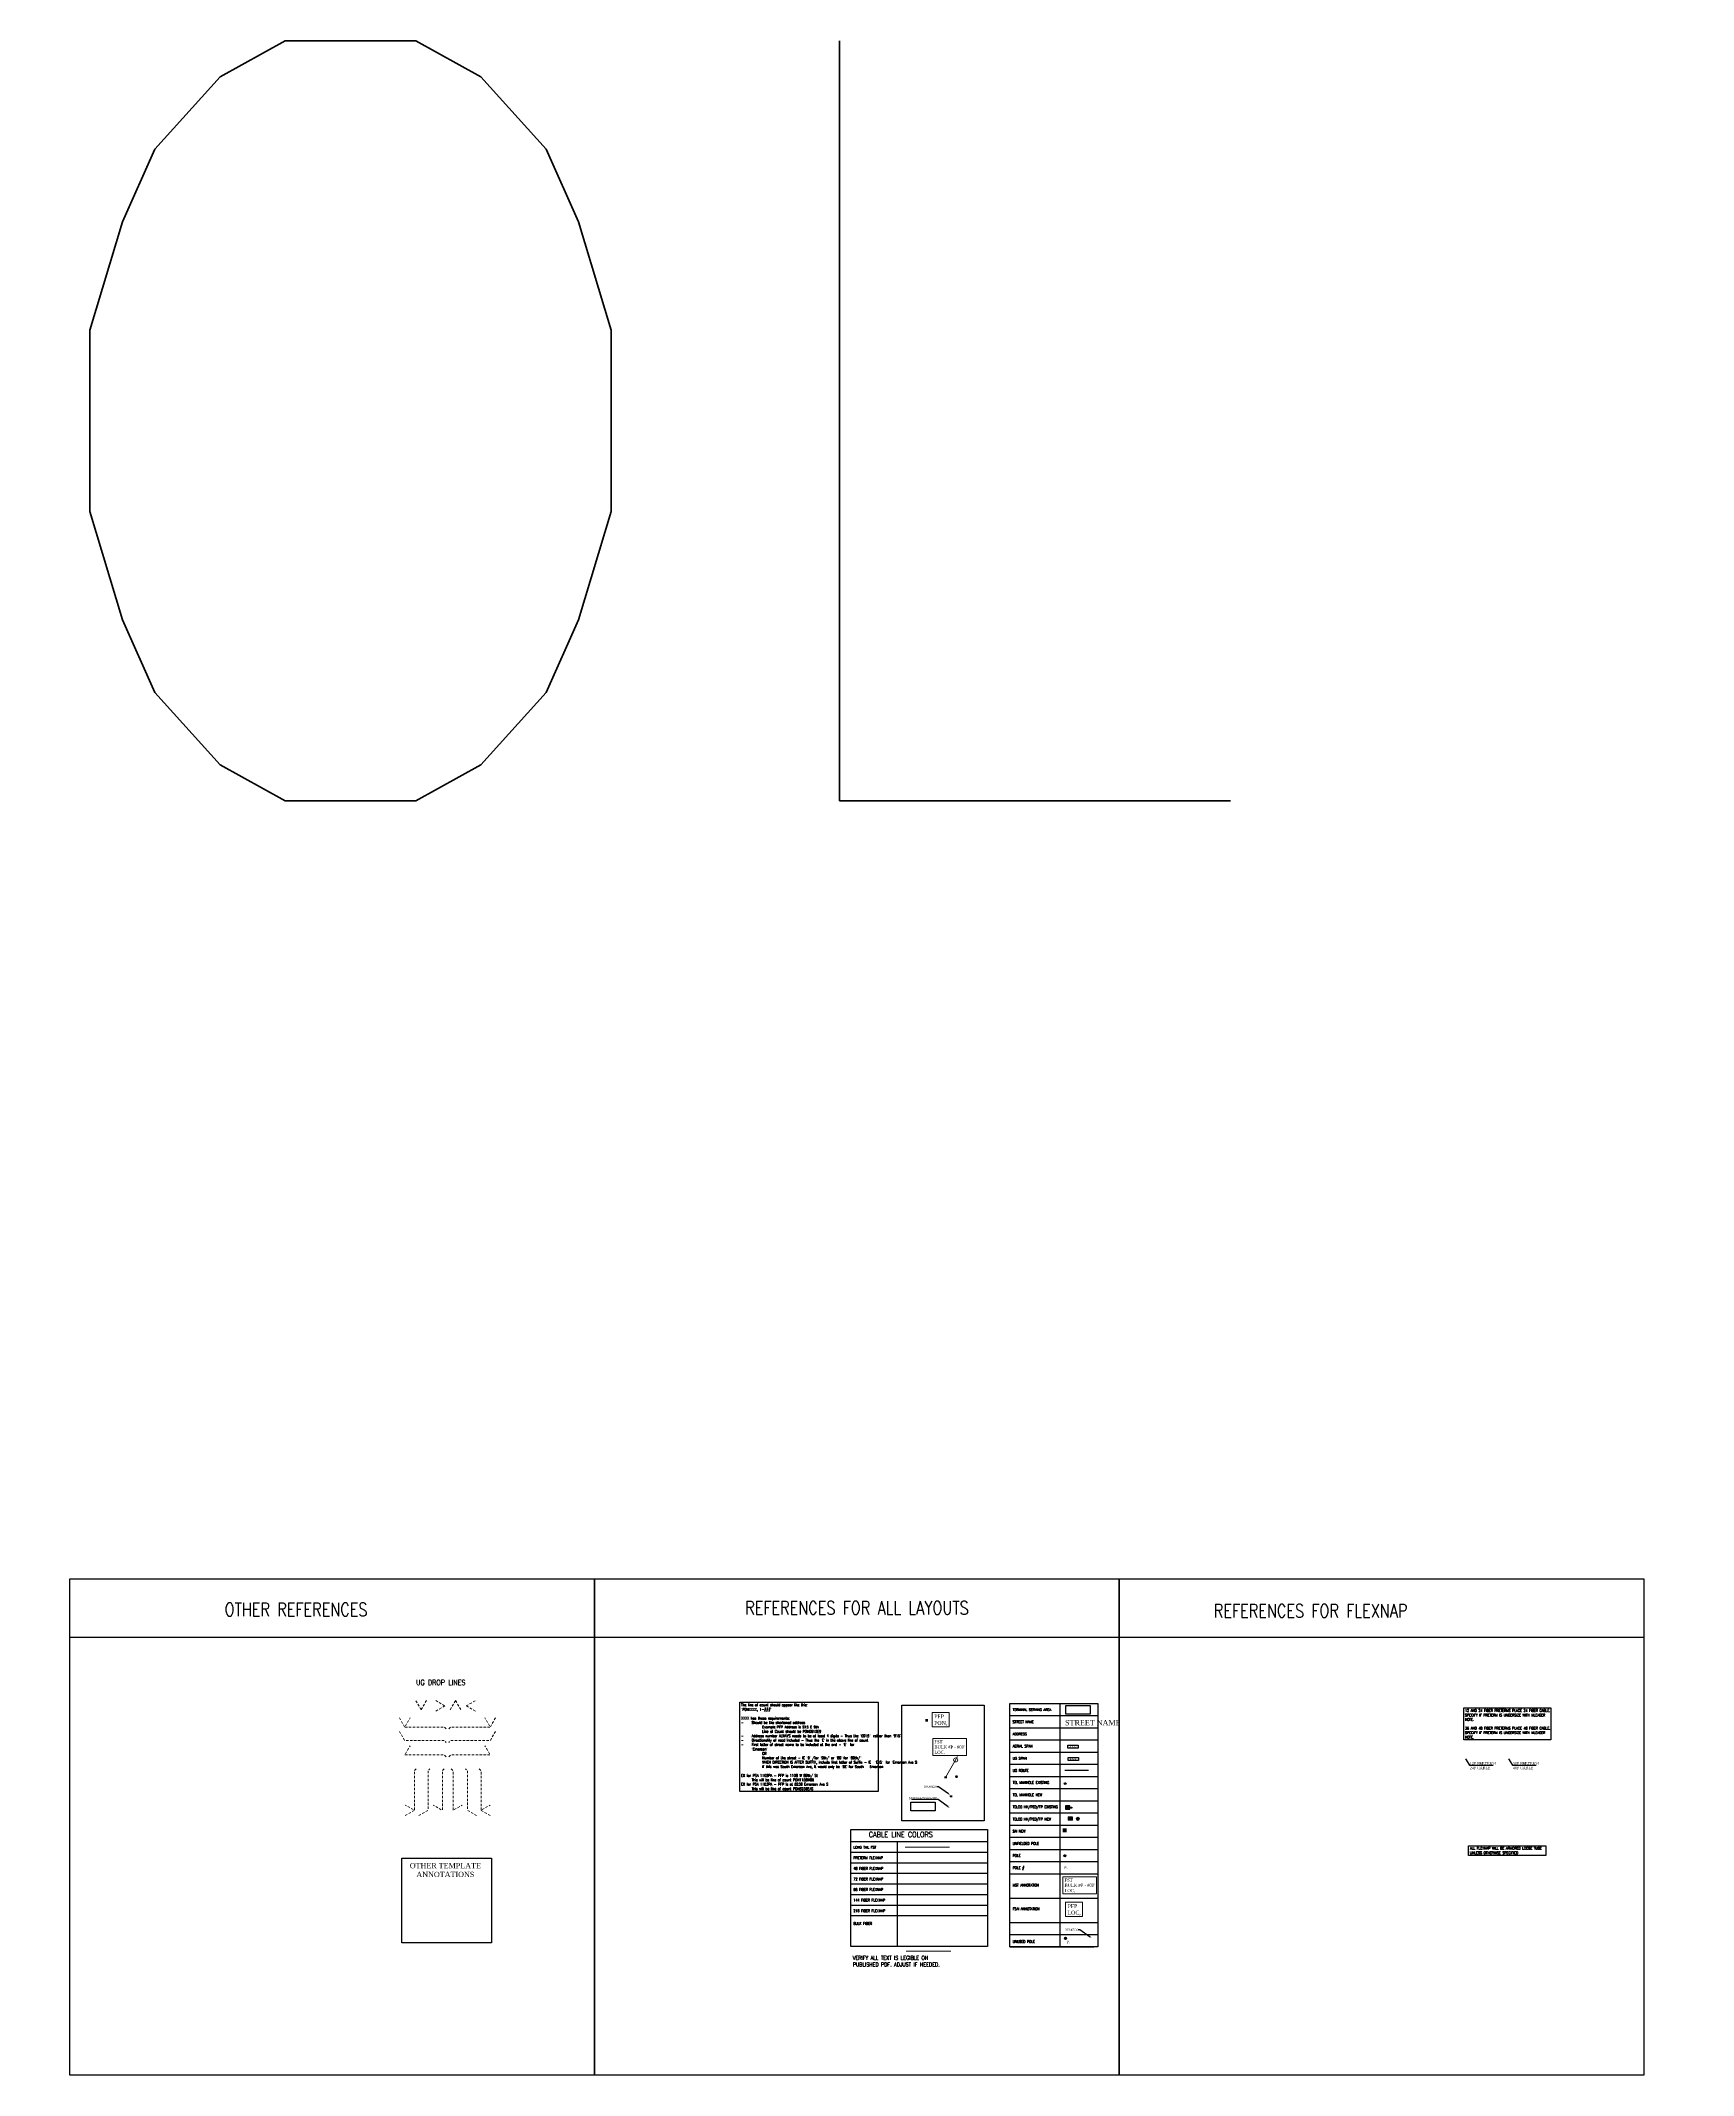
# Model space of a CAD drawing. Header units: feet. Extents: x 865220 to 2774701, y -2240498 to 961524.
# Drawn here: x 2764992 to 2768116, y 942046 to 945893 of the extents above; entities that cross this region are included whole.
import ezdxf
from ezdxf import colors
from ezdxf.entities.mleader import LeaderData, LeaderLine
from ezdxf.enums import TextEntityAlignment as Align
from ezdxf.lldxf.tags import DXFTag
from ezdxf.math import Vec2, Vec3

# ---------------------------------------------------------------- set-up
doc = ezdxf.new("R2010")
doc.units = ezdxf.units.FT
doc.header["$LTSCALE"] = 0.015
doc.header["$MEASUREMENT"] = 0
doc.set_wipeout_variables(frame=1)
doc.linetypes.add('DASHED', pattern=[5, 3, -2])
for name, color, linetype, lineweight in [('DETAIL', 7, 'Continuous', 5), ('DROP BURIED', 7, 'DASHED', 5), ('F1', 112, 'F1', 5), ('PROP_TEL', 6, 'Continuous', 5), ('RUNNING LINE (UNDERGROUND)', 10, 'Continuous', 40), ('TAIL', 1, 'MST', 5), ('TERMINALS', 7, 'Continuous', 5), ('WORK BOUNDARY', 110, 'Continuous', 40)]:
    doc.layers.add(name, color=color, linetype=linetype, lineweight=lineweight)
for name, color, linetype in [('FOOTAGE', 7, 'Continuous'), ('NOTES', 7, 'Continuous'), ('pole', 30, 'Continuous'), ('STREET NAME', 7, 'Continuous'), ('TELEPHONE STRUCT-EX', 30, 'Continuous'), ('TELEPHONE STRUCT-PROP', 6, 'Continuous'), ('TERMINAL SERVING AREAS', 1, 'Continuous'), ('UNDERGROUND', 6, 'UNDERGROUND'), ('UNUSED POLES', 255, 'Continuous')]:
    doc.layers.add(name, color=color, linetype=linetype)
doc.layers.add('TEMPLATE REFERENCE', color=2, linetype='Continuous', plot=False)
doc.styles.add('Dimensions 100', font='arial.ttf')
doc.styles.add('Line', font='txt.shx', dxfattribs={"height": 3})
doc.styles.add('LINETXT', font='txt.shx', dxfattribs={"height": 0.07})
doc.styles.add('RS332', font='romans.shx', dxfattribs={"width": 0.8})
doc.styles.add('SIMPLEX', font='times.ttf', dxfattribs={"width": 0.8})
doc.styles.get("Standard").update_dxf_attribs({"font": 'times.ttf'})
doc.styles.add('Utilities', font='arial.ttf', dxfattribs={"height": 2.5})
tags = doc.linetypes.add('F1', pattern='A,15,-5,["F1",Line,S=1.5,R=0,X=0,Y=-1.5],-12', length=32).pattern_tags.tags
tags[6] = DXFTag(74, 10)
tags = doc.linetypes.add('MST', pattern='A,5,-5,5,-5,["TAIL",Line,S=1.5,R=0,X=0,Y=-1.5],-20', length=40).pattern_tags.tags
tags[10] = DXFTag(74, 10)
doc.linetypes.add('UNDERGROUND', pattern='A,2.25,-0.25,["UG",LINETXT,S=2,R=0,X=0,Y=-0.1],-0.55', length=3.05)

# ---------------------------------------------------------------- blocks, each defined once
blk = doc.blocks.new('TERMINAL')
at = {"lineweight": 5, "ltscale": 0.5, "flags": 128}
blk.add_lwpolyline([(-0.1, -0.6), (-0.1, 44.8)], dxfattribs=at)
at = {"lineweight": 5, "ltscale": 0.5}
blk.add_circle((-0.1, 37.6), 3.83, dxfattribs=at)
blk = doc.blocks.new('TELPED')
at = {"linetype": 'Continuous', "flags": 128}
blk.add_lwpolyline([(0.28, 0.28), (0.28, -0.28), (-0.28, -0.28), (-0.28, 0.28)], close=True, dxfattribs=at)
blk = doc.blocks.new('TELEPHONE PEDESTAL')
at = {"layer": 'TELEPHONE STRUCT-EX'}
for p, q in [((-1.1, 1.1), (1.1, -1.1)), ((1.1, 1.1), (-1.1, -1.1))]:
    blk.add_line(p, q, dxfattribs=at)
at = {"layer": 'TELEPHONE STRUCT-EX', "xscale": 4, "yscale": 4, "zscale": 4}
blk.add_blockref('TELPED', (0, 0), dxfattribs=at)
blk = doc.blocks.new('TELEPHONE MANHOLE')
at = {"layer": 'TELEPHONE STRUCT-EX'}
blk.add_circle((0, 0), 1.76, dxfattribs=at)
at = {"layer": 'TELEPHONE STRUCT-EX', "style": 'SIMPLEX'}
blk.add_text('T', height=2, dxfattribs=at).set_placement((0, 0), align=Align.MIDDLE_CENTER)
blk = doc.blocks.new('EX HH')
at = {"ltscale": 40, "true_color": 0xffffff}
h = blk.add_hatch(color=7, dxfattribs=at)
h.dxf.hatch_style = 1
h.paths.add_polyline_path([(-0.061, -0.031, 0.414214), (-0.046, -0.046), (0.046, -0.046, 0.414214), (0.061, -0.031), (0.061, 0.031, 0.414214), (0.046, 0.046), (-0.046, 0.046, 0.414214), (-0.061, 0.031)])
at = {"color": 30, "const_width": 0.005, "flags": 128}
blk.add_lwpolyline([(-0.061, 0.031), (-0.061, -0.031, 0.414214), (-0.046, -0.046), (0.046, -0.046, 0.414214), (0.061, -0.031), (0.061, 0.031, 0.414214), (0.046, 0.046), (-0.046, 0.046, 0.414214)], format="xyb", close=True, dxfattribs=at)
at = {"layer": 'RUNNING LINE (UNDERGROUND)', "color": 7, "lineweight": -3, "flags": 128}
blk.add_lwpolyline([(-0.054, 0.031), (-0.054, -0.031, 0.414214), (-0.046, -0.038), (0.046, -0.038, 0.414214), (0.054, -0.031), (0.054, 0.031, 0.414214), (0.046, 0.038), (-0.046, 0.038, 0.414214)], format="xyb", close=True, dxfattribs=at)
at = {"layer": 'TELEPHONE STRUCT-PROP', "color": 30, "style": 'Utilities'}
blk.add_text('HH', height=0.05, dxfattribs=at).set_placement((0, 0), align=Align.MIDDLE_CENTER)
blk = doc.blocks.new('PFP')
at = {"color": 6}
blk.add_wipeout([(-0.12, 0.12), (0.12, 0.12), (0.12, -0.12), (-0.12, -0.12)], dxfattribs=at)
at = {"ltscale": 40, "true_color": 0xffffff}
h = blk.add_hatch(color=7, dxfattribs=at)
h.dxf.hatch_style = 1
h.paths.add_polyline_path([(-0.12, -0.12), (0.12, -0.12), (0.12, 0.12), (-0.12, 0.12)])
at = {"layer": 'RUNNING LINE (UNDERGROUND)', "color": 6, "lineweight": 0, "const_width": 0.0181, "flags": 128}
blk.add_lwpolyline([(-0.12, 0.12), (0.12, 0.12), (0.12, -0.12), (-0.12, -0.12)], close=True, dxfattribs=at)
at = {"layer": 'RUNNING LINE (UNDERGROUND)', "color": 18, "lineweight": 0, "true_color": 0x000000, "const_width": 0.0181, "flags": 128}
for points in [[(-0.08, -0.08), (0.08, 0.08)], [(-0.08, 0.08), (0.08, -0.08)]]:
    blk.add_lwpolyline(points, dxfattribs=at)
blk = doc.blocks.new('NEW HH')
at = {"ltscale": 40, "true_color": 0xffffff}
h = blk.add_hatch(color=7, dxfattribs=at)
h.dxf.hatch_style = 1
h.paths.add_polyline_path([(-0.061, -0.031, 0.414214), (-0.046, -0.046), (0.046, -0.046, 0.414214), (0.061, -0.031), (0.061, 0.031, 0.414214), (0.046, 0.046), (-0.046, 0.046, 0.414214), (-0.061, 0.031)])
at = {"layer": 'RUNNING LINE (UNDERGROUND)', "color": 6, "lineweight": 0, "const_width": 0.005, "flags": 128}
blk.add_lwpolyline([(-0.061, 0.031), (-0.061, -0.031, 0.414214), (-0.046, -0.046), (0.046, -0.046, 0.414214), (0.061, -0.031), (0.061, 0.031, 0.414214), (0.046, 0.046), (-0.046, 0.046, 0.414214)], format="xyb", close=True, dxfattribs=at)
at = {"layer": 'TELEPHONE STRUCT-PROP', "color": 18, "true_color": 0x000000, "style": 'Utilities'}
blk.add_text('HH', height=0.05, dxfattribs=at).set_placement((0, 0), align=Align.MIDDLE_CENTER)
blk = doc.blocks.new('Proposed FlowerPot')
at = {"lineweight": 5, "ltscale": 100, "true_color": 0xffffff}
h = blk.add_hatch(color=7, dxfattribs=at)
h.dxf.hatch_style = 1
h.paths.add_polyline_path([(-0.06, 0, 0.414214), (0, -0.06, 0.414214), (0.06, 0, 0.414214), (0, 0.06, 0.414214)])
at = {"lineweight": 5, "ltscale": 100}
blk.add_circle((0, 0), 0.0604, dxfattribs=at)
at = {"layer": 'RUNNING LINE (UNDERGROUND)', "color": 6, "lineweight": 5, "const_width": 0.00907, "flags": 128}
blk.add_lwpolyline([(-0.06, 0, -0.414214), (0, 0.06, -0.414214), (0.06, 0, -0.414214), (0, -0.06, -0.414214), (-0.06, 0)], format="xyb", dxfattribs=at)
at = {"color": 18, "linetype": 'ByBlock', "lineweight": 5, "ltscale": 100, "true_color": 0x000000, "style": 'Dimensions 100'}
blk.add_text('F', height=0.0744, dxfattribs=at).set_placement((-0.029, -0.037))
blk = doc.blocks.new('JOINT USE POLE')
at = {"layer": 'TELEPHONE STRUCT-EX', "color": 0}
for p, q in [((1.4, 1.4), (-1.4, -1.4)), ((-1.4, 1.4), (1.4, -1.4))]:
    blk.add_line(p, q, dxfattribs=at)
blk.add_circle((0, 0), 2, dxfattribs=at)

msp = doc.modelspace()

# ---------------------------------------------------------------- linework, layer by layer
at = {"layer": 'DROP BURIED', "ltscale": 100}
for points in [[(2765721.4, 942754.5), (2765711.4, 942737.2), (2765701.4, 942754.5)], [(2765738.9, 942754.5), (2765756.2, 942744.5), (2765738.9, 942734.5)], [(2765766.4, 942737.2), (2765776.4, 942754.5), (2765786.4, 942737.2)], [(2765813.9, 942734.5), (2765796.6, 942744.5), (2765813.9, 942754.5)]]:
    msp.add_lwpolyline(points, dxfattribs=at)
at = {"layer": 'DROP BURIED', "ltscale": 100, "flags": 128}
for points in [[(2765670.4, 942721.7), (2765680.4, 942704.4), (2765690.4, 942721.7)], [(2765670.4, 942696.1), (2765680.4, 942678.8), (2765755.4, 942678.8), (2765758.9, 942675.2)], [(2765758.9, 942700.9), (2765755.4, 942704.4), (2765680.4, 942704.4)], [(2765763.5, 942700.9), (2765767, 942704.4), (2765842, 942704.4)], [(2765852, 942696.1), (2765842, 942678.8), (2765767, 942678.8), (2765763.5, 942675.2)], [(2765852, 942721.7), (2765842, 942704.4), (2765832, 942721.7)], [(2765758.9, 942648.1), (2765755.4, 942651.6), (2765680.4, 942651.6), (2765690.4, 942668.9)], [(2765763.5, 942648.1), (2765767, 942651.6), (2765842, 942651.6), (2765832, 942668.9)], [(2765702.3, 942625.6), (2765698.7, 942622), (2765698.7, 942547)], [(2765707.1, 942537), (2765724.4, 942547), (2765724.4, 942622), (2765727.9, 942625.6)], [(2765755.1, 942625.6), (2765751.5, 942622), (2765751.5, 942547), (2765734.2, 942557)], [(2765768.3, 942625.6), (2765771.8, 942622), (2765771.8, 942547), (2765789.2, 942557)], [(2765816.3, 942537), (2765799, 942547), (2765799, 942622), (2765795.5, 942625.6)], [(2765821.1, 942625.6), (2765824.6, 942622), (2765824.6, 942547)], [(2765681.4, 942537), (2765698.7, 942547), (2765681.4, 942557)], [(2765841.9, 942537), (2765824.6, 942547), (2765841.9, 942557)]]:
    msp.add_lwpolyline(points, dxfattribs=at)
at = {"layer": 'F1', "ltscale": 50, "flags": 128}
msp.add_lwpolyline([(2766628.5, 942280.5), (2766712.7, 942280.5)], dxfattribs=at)
at = {"layer": 'TAIL', "ltscale": 50, "flags": 128}
msp.add_lwpolyline([(2766626.2, 942477.1), (2766710.5, 942477.1)], dxfattribs=at)
at = {"layer": 'TEMPLATE REFERENCE'}
msp.add_line((2765047.2, 942874.4), (2768022.8, 942874.4), dxfattribs=at)
at = {"layer": 'TEMPLATE REFERENCE', "ltscale": 1.5}
for p, q in [((2766918.9, 942749.1), (2766918.9, 942289.1)), ((2766824.4, 942726.1), (2766990.8, 942726.1)), ((2766824.4, 942703.1), (2766990.8, 942703.1)), ((2766824.4, 942680.1), (2766990.8, 942680.1)), ((2766824.4, 942657.1), (2766990.8, 942657.1)), ((2766824.4, 942634.1), (2766990.8, 942634.1)), ((2766824.4, 942611.1), (2766990.8, 942611.1)), ((2766824.4, 942588.1), (2766990.8, 942588.1)), ((2766824.4, 942565.1), (2766990.8, 942565.1)), ((2766824.4, 942542.1), (2766990.8, 942542.1)), ((2766824.4, 942519.1), (2766990.8, 942519.1)), ((2766523.7, 942487.9), (2766782, 942487.9)), ((2766523.7, 942467.9), (2766782, 942467.9)), ((2766611.5, 942487.9), (2766611.5, 942289.7)), ((2766824.4, 942496.1), (2766990.8, 942496.1)), ((2766824.4, 942473.1), (2766990.8, 942473.1)), ((2766523.7, 942447.9), (2766782, 942447.9)), ((2766523.7, 942427.9), (2766782, 942427.9)), ((2766824.4, 942450.1), (2766990.8, 942450.1)), ((2766824.4, 942427.1), (2766990.8, 942427.1)), ((2766523.7, 942407.9), (2766782, 942407.9)), ((2766523.7, 942387.9), (2766782, 942387.9)), ((2766523.7, 942367.9), (2766782, 942367.9)), ((2766523.7, 942347.9), (2766782, 942347.9)), ((2766824.4, 942381.1), (2766990.8, 942381.1)), ((2766824.4, 942335.1), (2766990.8, 942335.1)), ((2766824.4, 942312.1), (2766990.8, 942312.1)), ((2766824.4, 942289.1), (2766983, 942289.1))]:
    msp.add_line(p, q, dxfattribs=at)
at = {"layer": 'TEMPLATE REFERENCE'}
for points in [[(2765047.2, 942984.6), (2766039, 942984.6), (2766039, 942045.9), (2765047.2, 942045.9)], [(2766039, 942984.6), (2767030.9, 942984.6), (2767030.9, 942045.9), (2766039, 942045.9)]]:
    msp.add_lwpolyline(points, close=True, dxfattribs=at)
at = {"layer": 'TEMPLATE REFERENCE', "ltscale": 1.5}
for points in [[(2766824.4, 942749.1), (2766990.8, 942749.1), (2766990.8, 942289.1), (2766824.4, 942289.1)], [(2766523.7, 942510.8), (2766782, 942510.8), (2766782, 942289.7), (2766523.7, 942289.7)], [(2765675, 942456.4), (2765844.5, 942456.4), (2765844.5, 942296.3), (2765675, 942296.3)]]:
    msp.add_lwpolyline(points, close=True, dxfattribs=at)
at = {"layer": 'TERMINAL SERVING AREAS', "ltscale": 1.5, "flags": 128}
for points in [[(2766929.9, 942729.1), (2766929.9, 942745.5), (2766976, 942745.5), (2766976, 942729.1)], [(2766637, 942545.9), (2766637, 942562.2), (2766683.1, 942562.2), (2766683.1, 942545.9)]]:
    msp.add_lwpolyline(points, close=True, dxfattribs=at)
at = {"layer": 'UNDERGROUND', "color": 6, "ltscale": 1.5, "flags": 128}
msp.add_lwpolyline([(2766928.4, 942623), (2766972.9, 942623)], dxfattribs=at)

# ---------------------------------------------------------------- block references
at = {"layer": 'pole'}
msp.add_blockref('JOINT USE POLE', (2766928.3, 942461.1), dxfattribs=at)
at = {"layer": 'TELEPHONE STRUCT-EX'}
for name, p, xscale, yscale, zscale in [('TELEPHONE MANHOLE', (2766928.8, 942597.5), 0.9768868823137693, 0.9768868823137693, 0.9768868823137693), ('EX HH', (2766933.6, 942552.2), 80, 80, 80), ('TELEPHONE PEDESTAL', (2766940.7, 942552.1), 0.9768868823137693, 0.9768868823137693, 0.9768868823137693)]:
    msp.add_blockref(name, p, dxfattribs=dict(at, xscale=xscale, yscale=yscale, zscale=zscale))
at = {"layer": 'TERMINALS', "ltscale": 0.5, "rotation": 329.9999999999999}
msp.add_blockref('TERMINAL', (2766703.2, 942609.6), dxfattribs=at)
at = {"layer": 'UNUSED POLES'}
msp.add_blockref('JOINT USE POLE', (2766929.6, 942304.9), dxfattribs=at)

# ---------------------------------------------------------------- texts
at = {"layer": 'pole', "color": 30, "ltscale": 40, "insert": (2766927.3, 942441), "char_height": 5, "attachment_point": 1}
msp.add_mtext('P.', dxfattribs=at)
at = {"layer": 'STREET NAME', "ltscale": 40, "insert": (2766928.9, 942717.6), "char_height": 10, "attachment_point": 1}
msp.add_mtext('STREET NAME', dxfattribs=at)
at = {"layer": 'TEMPLATE REFERENCE', "style": 'RS332', "width": 0.8}
for s, height, p in [('OTHER REFERENCES', 25, (2765339.9, 942914.4)), ('REFERENCES FOR ALL LAYOUTS', 25, (2766324, 942917.4)), ('REFERENCES FOR FLEXNAP', 25, (2767210, 942911.9)), ('UG DROP LINES', 10, (2765701.7, 942783.8)), ('TERMINAL SERVING AREA', 5, (2766829.7, 942734.8)), ('ADDRESS', 5, (2766829.7, 942688.8)), ('STREET NAME', 5, (2766829.7, 942711.8)), ('AERIAL SPAN', 5, (2766829.7, 942665.8)), ('UG SPAN', 5, (2766829.7, 942642.8)), ('UG ROUTE', 5, (2766829.7, 942619.8)), ('TEL MANHOLE EXISTING', 5, (2766829.7, 942596.8)), ('TEL MANHOLE NEW', 5, (2766829.7, 942573.8)), ('TELCO HH/PED/FP EXISTING', 5, (2766829.7, 942550.8)), ('CABLE LINE COLORS', 10, (2766557.8, 942496.2)), ('TELCO HH/PED/FP NEW', 5, (2766829.7, 942527.8)), ('SAI NEW', 5, (2766829.7, 942504.8)), ('LONG TAIL FST', 5, (2766528.7, 942474.5)), ('UNFIELDED POLE', 5, (2766829.7, 942481.8)), ('POLE', 5, (2766829.7, 942458.8)), ('48 FIBER FLEXNAP', 5, (2766528.7, 942434.5)), ('PRETERM FLEXNAP', 5, (2766528.7, 942454.5)), ('POLE #', 5, (2766829.7, 942435.8)), ('72 FIBER FLEXNAP', 5, (2766528.7, 942414.5)), ('96 FIBER FLEXNAP', 5, (2766528.7, 942394.5)), ('MST ANNOTATION', 5, (2766829.7, 942403.1)), ('216 FIBER FLEXNAP', 5, (2766528.7, 942354.5)), ('144 FIBER FLEXNAP', 5, (2766528.7, 942374.5)), ('FSAI ANNOTATION', 5, (2766829.7, 942358.1)), ('BULK FIBER', 5, (2766528.7, 942330.4)), ('UNUSED POLE', 5, (2766829.7, 942296.2))]:
    msp.add_text(s, height=height, dxfattribs=at).set_placement(p)
at = {"layer": 'TEMPLATE REFERENCE', "ltscale": 1.5, "char_height": 5, "attachment_point": 1, "style": 'RS332', "bg_fill": 16, "box_fill_scale": 1.5, "bg_fill_color": 256, "bg_fill_transparency": 0}
for s, insert, width in [('12 AND 24 FIBER PRETERMS PLACE 24 FIBER CABLE. SPECIFY IF PRETERM IS UNDERSIZE WITH MLEADER NOTE.\\P\\P36 AND 48 FIBER PRETERMS PLACE 48 FIBER CABLE. SPECIFY IF PRETERM IS UNDERSIZE WITH MLEADER NOTE.', (2767684.8, 942738), 159.669), ('ALL FLEXNAP WILL BE ARMORED LOOSE TUBE UNLESS OTHERWISE SPECIFIED', (2767694.1, 942477.6), 141.193)]:
    msp.add_mtext(s, dxfattribs=dict(at, insert=insert, width=width))
at = {"layer": 'TEMPLATE REFERENCE', "insert": (2765757.2, 942434), "char_height": 10, "attachment_point": 5}
msp.add_mtext('OTHER TEMPLATE \\PANNOTATIONS', dxfattribs=at)
at = {"layer": 'TEMPLATE REFERENCE', "ltscale": 1.75, "insert": (2766527.4, 942271.7), "char_height": 7.5, "width": 168.932, "attachment_point": 1, "style": 'RS332'}
msp.add_mtext('VERIFY ALL TEXT IS LEGIBLE ON PUBLISHED PDF. ADJUST IF NEEDED.', dxfattribs=at)
at = {"layer": 'UNUSED POLES', "color": 30, "ltscale": 40, "insert": (2766932, 942300.7), "char_height": 5, "attachment_point": 1}
msp.add_mtext('P.', dxfattribs=at)
at = {"layer": 'WORK BOUNDARY', "lineweight": 50, "insert": (2762558.8, 945893.2), "char_height": 1437.647, "attachment_point": 1}
msp.add_mtext_dynamic_manual_height_columns('\\pxql;{\\Fromans|c0;TOOL BOX}', width=10830.96, gutter_width=766745.1, heights=[0], dxfattribs=at)

# ---------------------------------------------------------------- leaders
at = {"layer": 'NOTES', "color": 32, "ltscale": 1.5}
ml = msp.add_multileader_mtext('Standard', dxfattribs=at)
ml.set_content('12F PRETERM\\P24F CABLE', color=32)
ml.set_leader_properties()
ml.build(insert=Vec2(0, 0))
ml.multileader.update_dxf_attribs({"text_left_attachment_type": 6, "text_right_attachment_type": 6, "dogleg_length": 0.36, "arrow_head_size": 0.18})
ctx = ml.context
ctx.base_point, ctx.char_height, ctx.arrow_head_size, ctx.landing_gap_size, ctx.plane_origin = Vec3(2767693.8, 942632.1), 5, 0.18, 0.09, Vec3(2767508.3, 942661.1)
ctx.left_attachment, ctx.right_attachment = 6, 6
notes = []
notes.append((ctx, [(0, (1, 1, 0), (2767693.4, 942632.1), (1, 0), 0.36, [(0, [(2767685.6, 942644.5)], 0, [])])]))
ctx.mtext.insert, ctx.mtext.flow_direction = Vec3(2767693.9, 942638.1), 5
ctx.mtext.has_bg_fill, ctx.mtext.bg_color, ctx.mtext.bg_scale_factor, ctx.mtext.bg_transparency, ctx.mtext.use_window_bg_color = 1, -1027028792, 1.5, 0, 1
ml = msp.add_multileader_mtext('Standard', dxfattribs=at)
ml.set_content('36F PRETERM\\P48F CABLE', color=32)
ml.set_leader_properties()
ml.build(insert=Vec2(0, 0))
ml.multileader.update_dxf_attribs({"text_left_attachment_type": 6, "text_right_attachment_type": 6, "dogleg_length": 0.36, "arrow_head_size": 0.18})
ctx = ml.context
ctx.base_point, ctx.char_height, ctx.arrow_head_size, ctx.landing_gap_size, ctx.plane_origin = Vec3(2767775.1, 942632.1), 5, 0.18, 0.09, Vec3(2767589.6, 942661.1)
ctx.left_attachment, ctx.right_attachment = 6, 6
notes.append((ctx, [(0, (1, 1, 0), (2767774.7, 942632.1), (1, 0), 0.36, [(0, [(2767766.9, 942644.5)], 0, [])])]))
ctx.mtext.insert, ctx.mtext.flow_direction = Vec3(2767775.2, 942638.1), 5
ctx.mtext.has_bg_fill, ctx.mtext.bg_color, ctx.mtext.bg_scale_factor, ctx.mtext.bg_transparency, ctx.mtext.use_window_bg_color = 1, -1027028792, 1.5, 0, 1
for ctx, leaders in notes:
    for number, flags, end, landing, length, lines in leaders:
        leader = LeaderData()
        leader.index, (leader.has_last_leader_line, leader.has_dogleg_vector, leader.attachment_direction) = number, flags
        leader.last_leader_point, leader.dogleg_vector, leader.dogleg_length = Vec3(end), Vec3(landing), length
        for number, points, colour, breaks in lines:
            line = LeaderLine()
            line.index, line.vertices, line.color, line.breaks = number, Vec3.list(points), colors.encode_raw_color(colour), breaks
            leader.lines.append(line)
        ctx.leaders.append(leader)

# ---------------------------------------------------------------- next in the draw order: linework, layer by layer
at = {"layer": 'TEMPLATE REFERENCE'}
msp.add_lwpolyline([(2767030.9, 942984.6), (2768022.8, 942984.6), (2768022.8, 942045.9), (2767030.9, 942045.9)], close=True, dxfattribs=at)

# ---------------------------------------------------------------- next in the draw order: block references
at = {"layer": 'PROP_TEL', "xscale": 30, "yscale": 30, "zscale": 30}
msp.add_blockref('PFP', (2766927.8, 942509.3), dxfattribs=at)

# ---------------------------------------------------------------- next in the draw order: texts
at = {"layer": 'FOOTAGE', "ltscale": 40, "insert": (2766944.2, 942644), "char_height": 4, "width": 17.345, "attachment_point": 5, "bg_fill": 19, "box_fill_scale": 1.25, "bg_fill_color": 256, "bg_fill_transparency": 0}
msp.add_mtext("\\pxqc;XXX'", dxfattribs=at)
at = {"layer": 'TEMPLATE REFERENCE', "insert": (2766316.2, 942748.7), "char_height": 5, "width": 256.758, "attachment_point": 1, "style": 'RS332', "bg_fill": 19, "box_fill_scale": 1.5, "bg_fill_color": 256, "bg_fill_transparency": 0}
msp.add_mtext('The line of count should appear like this:\\P{\\fArial|b0|i0|c0|p34;“}PONXXXX, 1-###{\\fArial|b0|i0|c0|p34;”\\P\\P}XXXX has these requirements:\\P-^IShould be the shortened address \\P^I^IExample PFP Address is 915 E 9th             \\P^I^ILine of Count should be PON0915E9\\P-^IAddress number ALWAYS needs to be at least 4 digits - Thus the {\\fArial|b0|i0|c0|p34;“}0915{\\fArial|b0|i0|c0|p34;” }^Irather than {\\fArial|b0|i0|c0|p34;“}915{\\fArial|b0|i0|c0|p34;”\\P}-^IDirectionality of road included - Thus the {\\fArial|b0|i0|c0|p34;“}E{\\fArial|b0|i0|c0|p34;” }in the above line of count\\P-^IFirst letter of street name to be included at the end - {\\fArial|b0|i0|c0|p34;“}E{\\fArial|b0|i0|c0|p34;” } for\\P^I{\\fArial|b0|i0|c0|p34;“}Emerson{\\fArial|b0|i0|c0|p34;”} \\P^I^IOR\\P^I^INumber of the street - IE {\\fArial|b0|i0|c0|p34;“}9{\\fArial|b0|i0|c0|p34;” }/for {\\fArial|b0|i0|c0|p34;“}9th/{\\fArial|b0|i0|c0|p34;” }or {\\fArial|b0|i0|c0|p34;“}89{\\fArial|b0|i0|c0|p34;” }for {\\fArial|b0|i0|c0|p34;“}89th/{\\fArial|b0|i0|c0|p34;”\\P}^I^IWHEN DIRECTION IS AFTER SUFFIX, include first letter of Suffix - IE {\\fArial|b0|i0|c0|p34;^I^I“}EAS{\\fArial|b0|i0|c0|p34;” }^Ifor {\\fArial|b0|i0|c0|p34;“}Emerson Ave S{\\fArial|b0|i0|c0|p34;”\\P}^I^IIf this was South Emerson Ave, it would only be {\\fArial|b0|i0|c0|p34;“}SE{\\fArial|b0|i0|c0|p34;” }for South ^I^IEmerson\\P\\PEX for PSA 1102PA - PFP is 1108 W 89th/ St\\P^IThis will be line of count PON1108W89\\PEX for PSA 1103PA - PFP is at 8236 Emerson Ave S\\P^IThis will be line of count PON8236EAS', dxfattribs=at)
at = {"layer": 'TERMINALS', "ltscale": 0.5, "char_height": 6, "attachment_point": 1, "style": 'SIMPLEX', "bg_fill": 19, "box_fill_scale": 1.5, "bg_fill_color": 256, "bg_fill_transparency": 0}
for insert in [(2766681.7, 942679.7), (2766927.8, 942418.3)]:
    msp.add_mtext("FST\\PBULK #P - #00'\\PLOC,", dxfattribs=dict(at, insert=insert))

# ---------------------------------------------------------------- next in the draw order: leaders
at = {"layer": 'DETAIL', "ltscale": 5}
ml = msp.add_multileader_mtext('Standard', dxfattribs=at)
ml.set_content('30X48X36', color=256)
ml.set_leader_properties()
ml.build(insert=Vec2(0, 0))
ml.multileader.update_dxf_attribs({"has_text_frame": 1, "text_left_attachment_type": 2, "text_right_attachment_type": 2, "dogleg_length": 3})
ctx = ml.context
ctx.base_point, ctx.char_height, ctx.landing_gap_size, ctx.plane_origin = Vec3(2766928.3, 942321.2), 3.5, 1.5, Vec3(2767003.5, 942338.1)
ctx.left_attachment, ctx.right_attachment, ctx.text_align_type = 2, 2, 1
notes = []
notes.append((ctx, [(0, (1, 1, 0), (2766956.8, 942321.2), (-1, 0), 3, [(0, [(2766979.2, 942305.1)], 0, [])])]))
ctx.mtext.insert, ctx.mtext.alignment, ctx.mtext.flow_direction = Vec3(2766941, 942323), 2, 5
ctx.mtext.has_bg_fill, ctx.mtext.bg_color, ctx.mtext.bg_scale_factor, ctx.mtext.bg_transparency, ctx.mtext.use_window_bg_color = 1, -1027028792, 1.5, 0, 1
for ctx, leaders in notes:
    for number, flags, end, landing, length, lines in leaders:
        leader = LeaderData()
        leader.index, (leader.has_last_leader_line, leader.has_dogleg_vector, leader.attachment_direction) = number, flags
        leader.last_leader_point, leader.dogleg_vector, leader.dogleg_length = Vec3(end), Vec3(landing), length
        for number, points, colour, breaks in lines:
            line = LeaderLine()
            line.index, line.vertices, line.color, line.breaks = number, Vec3.list(points), colors.encode_raw_color(colour), breaks
            leader.lines.append(line)
        ctx.leaders.append(leader)

# ---------------------------------------------------------------- next in the draw order: linework, layer by layer
at = {"layer": 'TEMPLATE REFERENCE', "ltscale": 1.5}
msp.add_lwpolyline([(2766620.2, 942746), (2766775.7, 942746), (2766775.7, 942526.8), (2766620.2, 942526.8)], close=True, dxfattribs=at)

# ---------------------------------------------------------------- next in the draw order: block references
at = {"layer": 'PROP_TEL'}
for name, p, xscale, yscale, zscale in [('NEW HH', (2766938.6, 942531.5), 80, 80, 80), ('Proposed FlowerPot', (2766952.9, 942530.8), 50, 50, 50)]:
    msp.add_blockref(name, p, dxfattribs=dict(at, xscale=xscale, yscale=yscale, zscale=zscale))

# ---------------------------------------------------------------- next in the draw order: texts
at = {"layer": 'FOOTAGE', "ltscale": 40, "insert": (2766943.7, 942667.4), "char_height": 4, "width": 17.345, "attachment_point": 5, "bg_fill": 19, "box_fill_scale": 1.25, "bg_fill_color": 256, "bg_fill_transparency": 0}
msp.add_mtext("\\pxqc;XXX'", dxfattribs=at)
at = {"layer": 'PROP_TEL', "ltscale": 0.5, "insert": (2766933.5, 942369.7), "char_height": 7.5, "attachment_point": 1, "style": 'SIMPLEX', "bg_fill": 19, "box_fill_scale": 1.5, "bg_fill_color": 256, "bg_fill_transparency": 0}
msp.add_mtext('PFP\\PLOC,', dxfattribs=at)

# ---------------------------------------------------------------- next in the draw order: block references
at = {"layer": 'PROP_TEL', "xscale": 20, "yscale": 20, "zscale": 20}
msp.add_blockref('PFP', (2766667, 942717.3), dxfattribs=at)

# ---------------------------------------------------------------- next in the draw order: leaders
at = {"layer": 'DETAIL', "ltscale": 5}
ml = msp.add_multileader_mtext('Standard', dxfattribs=at)
ml.set_content('30X48X36', color=256)
ml.set_leader_properties()
ml.build(insert=Vec2(0, 0))
ml.multileader.update_dxf_attribs({"has_text_frame": 1, "text_left_attachment_type": 2, "text_right_attachment_type": 2, "dogleg_length": 3})
ctx = ml.context
ctx.base_point, ctx.char_height, ctx.landing_gap_size, ctx.plane_origin = Vec3(2766660.9, 942591.7), 3.5, 1.5, Vec3(2766736.2, 942608.5)
ctx.left_attachment, ctx.right_attachment, ctx.text_align_type = 2, 2, 1
notes = []
notes.append((ctx, [(0, (1, 1, 0), (2766689.5, 942591.7), (-1, 0), 3, [(0, [(2766711.9, 942575.6)], 0, [])])]))
ctx.mtext.insert, ctx.mtext.alignment, ctx.mtext.flow_direction = Vec3(2766673.7, 942593.5), 2, 5
ctx.mtext.has_bg_fill, ctx.mtext.bg_color, ctx.mtext.bg_scale_factor, ctx.mtext.bg_transparency, ctx.mtext.use_window_bg_color = 1, -1027028792, 1.5, 0, 1
for ctx, leaders in notes:
    for number, flags, end, landing, length, lines in leaders:
        leader = LeaderData()
        leader.index, (leader.has_last_leader_line, leader.has_dogleg_vector, leader.attachment_direction) = number, flags
        leader.last_leader_point, leader.dogleg_vector, leader.dogleg_length = Vec3(end), Vec3(landing), length
        for number, points, colour, breaks in lines:
            line = LeaderLine()
            line.index, line.vertices, line.color, line.breaks = number, Vec3.list(points), colors.encode_raw_color(colour), breaks
            leader.lines.append(line)
        ctx.leaders.append(leader)

# ---------------------------------------------------------------- next in the draw order: block references
for name, p, xscale, yscale, zscale in [('NEW HH', (2766703, 942609.2), 40, 40, 40), ('Proposed FlowerPot', (2766723.4, 942610.6), 30, 30, 30), ('NEW HH', (2766713.3, 942573.6), 40, 40, 40)]:
    msp.add_blockref(name, p, dxfattribs=dict(xscale=xscale, yscale=yscale, zscale=zscale))

# ---------------------------------------------------------------- next in the draw order: texts
at = {"layer": 'PROP_TEL', "ltscale": 0.5, "insert": (2766681.4, 942728.3), "char_height": 7.5, "attachment_point": 1, "style": 'SIMPLEX', "bg_fill": 19, "box_fill_scale": 1.5, "bg_fill_color": 256, "bg_fill_transparency": 0}
msp.add_mtext('PFP\\PPON,', dxfattribs=at)

# ---------------------------------------------------------------- next in the draw order: leaders
at = {"layer": 'DETAIL', "ltscale": 5}
ml = msp.add_multileader_mtext('Standard', dxfattribs=at)
ml.set_content('RESERVATION NOTE', color=256)
ml.set_leader_properties()
ml.build(insert=Vec2(0, 0))
ml.multileader.update_dxf_attribs({"text_left_attachment_type": 5, "text_right_attachment_type": 5, "dogleg_length": 3})
ctx = ml.context
ctx.base_point, ctx.char_height, ctx.landing_gap_size, ctx.plane_origin = Vec3(2766632.1, 942567.2), 3.5, 1.5, Vec3(2766735.6, 942584.1)
ctx.left_attachment, ctx.right_attachment = 5, 5
notes = []
notes.append((ctx, [(0, (1, 1, 0), (2766688.9, 942567.2), (-1, 0), 3, [(0, [(2766711.3, 942551.1)], 0, [])])]))
ctx.mtext.insert, ctx.mtext.flow_direction = Vec3(2766633.6, 942571.4), 5
ctx.mtext.has_bg_fill, ctx.mtext.bg_color, ctx.mtext.bg_scale_factor, ctx.mtext.bg_transparency, ctx.mtext.use_window_bg_color = 1, -1027028792, 1.5, 0, 1
for ctx, leaders in notes:
    for number, flags, end, landing, length, lines in leaders:
        leader = LeaderData()
        leader.index, (leader.has_last_leader_line, leader.has_dogleg_vector, leader.attachment_direction) = number, flags
        leader.last_leader_point, leader.dogleg_vector, leader.dogleg_length = Vec3(end), Vec3(landing), length
        for number, points, colour, breaks in lines:
            line = LeaderLine()
            line.index, line.vertices, line.color, line.breaks = number, Vec3.list(points), colors.encode_raw_color(colour), breaks
            leader.lines.append(line)
        ctx.leaders.append(leader)

doc.saveas('drawing.dxf')
